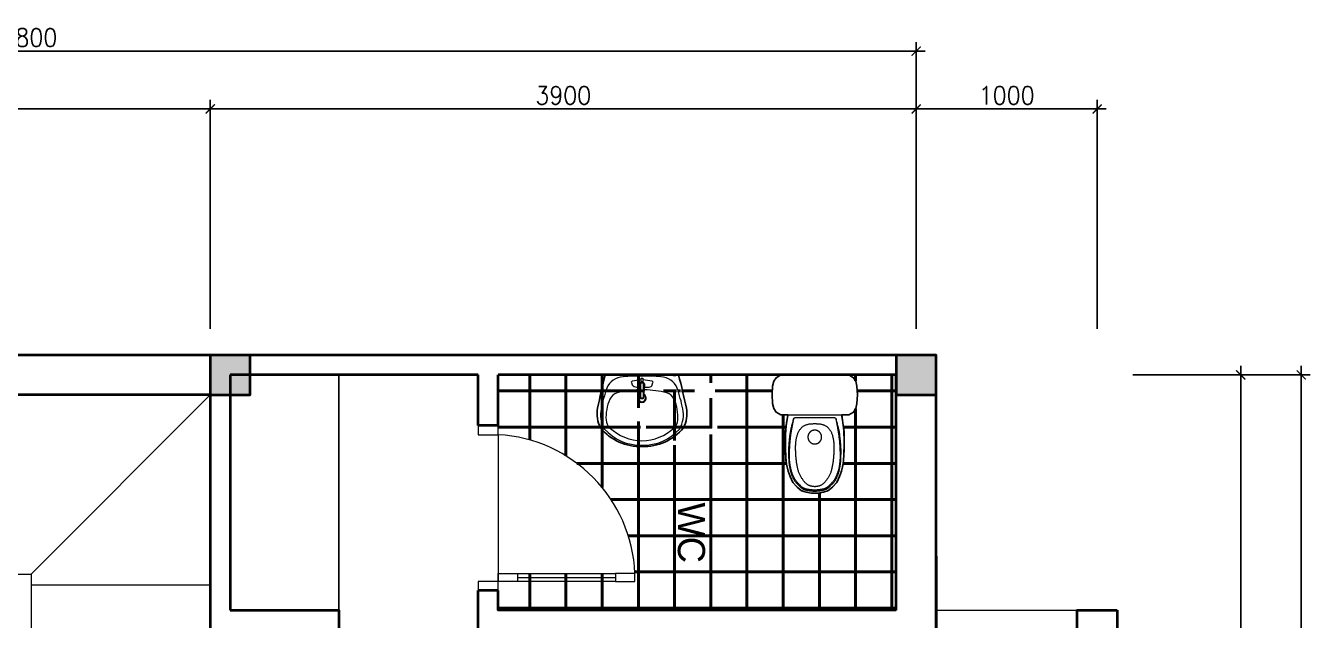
# Model space of a CAD drawing. Header units: millimetres. Extents: x -529782 to -142003, y -492574 to -273331.
# Drawn here: x -523182 to -516084, y -276615 to -273331 of the extents above; entities that cross this region are included whole.
import ezdxf

# ---------------------------------------------------------------- set-up
doc = ezdxf.new("R2010")
doc.units = ezdxf.units.MM
doc.header["$LTSCALE"] = 500
doc.header["$MEASUREMENT"] = 0
doc.header["$PDMODE"] = 3
doc.linetypes.add('CENTER', pattern=[2, 1.25, -0.25, 0.25, -0.25])
doc.linetypes.add('DASHED', pattern=[0.75, 0.5, -0.25])
doc.layers.get('0').update_dxf_attribs({"linetype": 'CONTINUOUS', "lineweight": 13})
doc.layers.get('Defpoints').update_dxf_attribs({"color": 255, "linetype": 'CONTINUOUS', "lineweight": 13})
for name, color, linetype, lineweight in [('1.cat 30', 30, 'CONTINUOUS', 35), ('1.cot', 2, 'CONTINUOUS', 35), ('4.dim 08', 8, 'CONTINUOUS', 13), ('7.tim 67', 67, 'CENTER', 9), ('9.text \xad white', 7, 'CONTINUOUS', 15), ('CA.dim 08', 251, 'CONTINUOUS', 13), ('CA.noi that 15', 15, 'CONTINUOUS', 9), ('noithat', 15, 'CONTINUOUS', 9), ('RAT MANH', 250, 'CONTINUOUS', 40)]:
    doc.layers.add(name, color=color, linetype=linetype, lineweight=lineweight)
doc.layers.add('NTHT', color=5, linetype='CONTINUOUS')
doc.styles.add('CA.JSC1', font='')
doc.styles.get("Standard").update_dxf_attribs({"font": 'txt.shx', "width": 0.9})
doc.styles.get('CA.JSC1').set_extended_font_data('.VnAvantH')
doc.dimstyles.new('CA 50', dxfattribs={"dimscale": 0, "dimtxt": 100, "dimasz": 50, "dimexe": 50, "dimexo": 0, "dimgap": 25, "dimtad": 1, "dimdec": 0, "dimzin": 0, "dimdsep": 46, "dimtxsty": 'Standard', "dimblk": 'ARCHTICK', "dimcen": 0.09, "dimdle": 50, "dimclrd": 256, "dimclre": 256, "dimclrt": 7, "dimadec": 0, "dimazin": 0, "dimtfac": 1, "dimtdec": 0, "dimtix": 1, "dimtmove": 2, "dimatfit": 3, "dimldrblk": 'DOT', "dimfxl": 1, "dimtolj": 1, "dimtzin": 0, "dimarcsym": 0})

# ---------------------------------------------------------------- blocks, each defined once
blk = doc.blocks.new('_ArchTick')
at = {"color": 1, "linetype": 'ByBlock', "const_width": 0.15}
blk.add_lwpolyline([(-0.5, -0.5), (0.5, 0.5)], dxfattribs=at)
blk = doc.blocks.new('*D2039')
at = {"layer": '7.tim 67', "linetype": 'Continuous', "lineweight": -2, "transparency": 16777216}
for p, q in [((-524762.1, -275005.8), (-524762.1, -273741.1)), ((-522162.1, -275005.8), (-522162.1, -273741.1)), ((-524812.1, -273791.1), (-522112.1, -273791.1))]:
    blk.add_line(p, q, dxfattribs=at)
at = {"layer": 'Defpoints', "color": 0, "linetype": 'Continuous', "transparency": 16777216}
for p in [(-522162.1, -273791.1), (-524762.1, -275005.8), (-522162.1, -275005.8)]:
    blk.add_point(p, dxfattribs=at)
at = {"layer": '7.tim 67', "linetype": 'Continuous', "lineweight": -2, "transparency": 16777216, "xscale": 50, "yscale": 50, "zscale": 50, "rotation": 180}
blk.add_blockref('_ArchTick', (-524762.1, -273791.1), dxfattribs=at)
at = {"layer": '7.tim 67', "linetype": 'Continuous', "lineweight": -2, "transparency": 16777216, "xscale": 50, "yscale": 50, "zscale": 50}
blk.add_blockref('_ArchTick', (-522162.1, -273791.1), dxfattribs=at)
at = {"layer": '7.tim 67', "color": 7, "linetype": 'Continuous', "transparency": 16777216, "insert": (-523462.1, -273716.1), "char_height": 100, "attachment_point": 5}
blk.add_mtext('\\A1;2600', dxfattribs=at)
blk = doc.blocks.new('_DOT')
at = {"color": 1, "linetype": 'ByBlock'}
blk.add_line((-0.5, 0), (-1, 0), dxfattribs=at)
at = {"color": 1, "linetype": 'ByBlock', "const_width": 0.5}
blk.add_lwpolyline([(-0.25, 0, 1), (0.25, 0, 1)], format="xyb", close=True, dxfattribs=at)
blk = doc.blocks.new('*D2040')
at = {"layer": '7.tim 67', "linetype": 'Continuous', "lineweight": -2, "transparency": 16777216}
for p, q in [((-522162.1, -275005.8), (-522162.1, -273741.1)), ((-518262.1, -275005.8), (-518262.1, -273741.1)), ((-522212.1, -273791.1), (-518212.1, -273791.1))]:
    blk.add_line(p, q, dxfattribs=at)
at = {"layer": 'Defpoints', "color": 0, "linetype": 'Continuous', "transparency": 16777216}
for p in [(-518262.1, -273791.1), (-522162.1, -275005.8), (-518262.1, -275005.8)]:
    blk.add_point(p, dxfattribs=at)
at = {"layer": '7.tim 67', "linetype": 'Continuous', "lineweight": -2, "transparency": 16777216, "xscale": 50, "yscale": 50, "zscale": 50, "rotation": 180}
blk.add_blockref('_ArchTick', (-522162.1, -273791.1), dxfattribs=at)
at = {"layer": '7.tim 67', "linetype": 'Continuous', "lineweight": -2, "transparency": 16777216, "xscale": 50, "yscale": 50, "zscale": 50}
blk.add_blockref('_ArchTick', (-518262.1, -273791.1), dxfattribs=at)
at = {"layer": '7.tim 67', "color": 7, "linetype": 'Continuous', "transparency": 16777216, "insert": (-520212.1, -273716.1), "char_height": 100, "attachment_point": 5}
blk.add_mtext('\\A1;3900', dxfattribs=at)
blk = doc.blocks.new('*D2041')
at = {"layer": '7.tim 67', "linetype": 'Continuous', "lineweight": -2, "transparency": 16777216}
for p, q in [((-518262.1, -275005.8), (-518262.1, -273741.1)), ((-517262.1, -275005.8), (-517262.1, -273741.1)), ((-518312.1, -273791.1), (-517212.1, -273791.1))]:
    blk.add_line(p, q, dxfattribs=at)
at = {"layer": 'Defpoints', "color": 0, "linetype": 'Continuous', "transparency": 16777216}
for p in [(-517262.1, -273791.1), (-518262.1, -275005.8), (-517262.1, -275005.8)]:
    blk.add_point(p, dxfattribs=at)
at = {"layer": '7.tim 67', "linetype": 'Continuous', "lineweight": -2, "transparency": 16777216, "xscale": 50, "yscale": 50, "zscale": 50, "rotation": 180}
blk.add_blockref('_ArchTick', (-518262.1, -273791.1), dxfattribs=at)
at = {"layer": '7.tim 67', "linetype": 'Continuous', "lineweight": -2, "transparency": 16777216, "xscale": 50, "yscale": 50, "zscale": 50}
blk.add_blockref('_ArchTick', (-517262.1, -273791.1), dxfattribs=at)
at = {"layer": '7.tim 67', "color": 7, "linetype": 'Continuous', "transparency": 16777216, "insert": (-517762.1, -273716.1), "char_height": 100, "attachment_point": 5}
blk.add_mtext('\\A1;1000', dxfattribs=at)
blk = doc.blocks.new('*D2042')
at = {"layer": 'CA.dim 08', "lineweight": -2, "transparency": 16777216}
for p, q in [((-518212.1, -273471.8), (-528112.1, -273471.8)), ((-528062.1, -274373.5), (-528062.1, -273421.8)), ((-518262.1, -274373.5), (-518262.1, -273421.8))]:
    blk.add_line(p, q, dxfattribs=at)
at = {"layer": 'Defpoints', "color": 0, "transparency": 16777216}
for p in [(-528062.1, -273471.8), (-528062.1, -274373.5), (-518262.1, -274373.5)]:
    blk.add_point(p, dxfattribs=at)
at = {"layer": 'CA.dim 08', "lineweight": -2, "transparency": 16777216, "xscale": 50, "yscale": 50, "zscale": 50, "rotation": 180}
blk.add_blockref('_ArchTick', (-528062.1, -273471.8), dxfattribs=at)
at = {"layer": 'CA.dim 08', "lineweight": -2, "transparency": 16777216, "xscale": 50, "yscale": 50, "zscale": 50}
blk.add_blockref('_ArchTick', (-518262.1, -273471.8), dxfattribs=at)
at = {"layer": 'CA.dim 08', "color": 7, "transparency": 16777216, "insert": (-523162.1, -273396.8), "char_height": 100, "attachment_point": 5}
blk.add_mtext('\\A1;9800', dxfattribs=at)
blk = doc.blocks.new('*D2049')
at = {"layer": '7.tim 67', "linetype": 'Continuous', "lineweight": -2, "transparency": 16777216}
for p, q in [((-517064, -275259.9), (-516418.8, -275259.9)), ((-516468.8, -275209.9), (-516468.8, -280509.9)), ((-517064, -280459.9), (-516418.8, -280459.9))]:
    blk.add_line(p, q, dxfattribs=at)
at = {"layer": 'Defpoints', "color": 0, "linetype": 'Continuous', "transparency": 16777216}
for p in [(-517064, -275259.9), (-517064, -280459.9), (-516468.8, -280459.9)]:
    blk.add_point(p, dxfattribs=at)
at = {"layer": '7.tim 67', "linetype": 'Continuous', "lineweight": -2, "transparency": 16777216, "xscale": 50, "yscale": 50, "zscale": 50}
for p, rotation in [((-516468.8, -275259.9), 90), ((-516468.8, -280459.9), 270)]:
    blk.add_blockref('_ArchTick', p, dxfattribs=dict(at, rotation=rotation))
at = {"layer": '7.tim 67', "color": 7, "linetype": 'Continuous', "transparency": 16777216, "insert": (-516543.8, -277859.9), "char_height": 100, "attachment_point": 5, "rotation": 90}
blk.add_mtext('\\A1;5200', dxfattribs=at)
blk = doc.blocks.new('*D2051')
at = {"layer": 'CA.dim 08', "lineweight": -2, "transparency": 16777216}
for p, q in [((-516800.8, -275259.9), (-516084.1, -275259.9)), ((-516134.1, -275209.9), (-516134.1, -286209.9)), ((-516800.8, -286159.9), (-516084.1, -286159.9))]:
    blk.add_line(p, q, dxfattribs=at)
at = {"layer": 'Defpoints', "color": 0, "transparency": 16777216}
for p in [(-516800.8, -275259.9), (-516800.8, -286159.9), (-516134.1, -286159.9)]:
    blk.add_point(p, dxfattribs=at)
at = {"layer": 'CA.dim 08', "lineweight": -2, "transparency": 16777216, "xscale": 50, "yscale": 50, "zscale": 50}
for p, rotation in [((-516134.1, -275259.9), 90), ((-516134.1, -286159.9), 270)]:
    blk.add_blockref('_ArchTick', p, dxfattribs=dict(at, rotation=rotation))
at = {"layer": 'CA.dim 08', "color": 7, "transparency": 16777216, "insert": (-516209.1, -280209.9), "char_height": 100, "attachment_point": 5, "rotation": 90}
blk.add_mtext('\\A1;10900', dxfattribs=at)
blk = doc.blocks.new('XB')
at = {"layer": 'CA.noi that 15'}
for points in [[(0, -245), (208.9, -245), (237.3, -227.4), (251.5, -206.1), (258.6, -175.3), (262.5, -122.5), (258.6, -69.7), (251.5, -38.9), (237.3, -17.6), (208.9, 0), (0, 0), (-208.9, 0), (-237.3, -17.6), (-251.5, -38.9), (-258.6, -69.7), (-262.5, -122.5), (-258.6, -175.3), (-251.5, -206.1), (-237.3, -227.4), (-208.9, -245)], [(-38.1, -703), (-42.2, -702.3), (-46, -701.5), (-49.6, -700.7), (-53, -699.9), (-56.1, -699.1), (-59.1, -698.2), (-61.8, -697.3), (-64.3, -696.4), (-66.6, -695.5), (-68.8, -694.5), (-70.9, -693.4), (-72.8, -692.2), (-74.8, -690.9), (-76.7, -689.5), (-78.7, -687.9), (-80.8, -686), (-83.1, -684), (-85.5, -681.7), (-87.9, -679.3), (-90.4, -676.8), (-93, -674.1), (-95.6, -671.4), (-98.2, -668.7), (-100.7, -666), (-103.2, -663.3), (-105.6, -660.7), (-108, -658.1), (-110.3, -655.5), (-112.5, -652.9), (-114.6, -650.2), (-116.6, -647.6), (-118.6, -644.9), (-120.4, -642.2), (-122.2, -639.4), (-123.8, -636.6), (-125.5, -633.6), (-127.1, -630.5), (-128.6, -627.3), (-130.2, -624), (-131.7, -620.5), (-133.2, -616.8), (-134.8, -612.9), (-136.3, -608.9), (-137.9, -604.8), (-139.3, -600.7), (-140.8, -596.4), (-142.1, -592.2), (-143.4, -587.9), (-144.7, -583.7), (-145.8, -579.5), (-146.9, -575.2), (-147.9, -571), (-148.8, -566.6), (-149.7, -562.2), (-150.5, -557.6), (-151.2, -553), (-152, -548.1), (-152.6, -543.1), (-153.2, -537.9), (-153.8, -532.5), (-154.3, -526.9), (-154.7, -521.1), (-155, -515), (-155.2, -508.7), (-155.3, -502), (-155.4, -495.2), (-155.3, -488.1), (-155.1, -480.7), (-154.9, -473.1), (-154.6, -465.4), (-154.3, -457.4), (-153.8, -449.2), (-153.3, -440.9), (-152.8, -432.5), (-152.2, -424), (-151.6, -415.6), (-150.9, -407.2), (-150.2, -399.1), (-149.4, -391.2), (-148.6, -383.5), (-147.8, -376.3), (-147, -369.4), (-146.1, -362.8), (-145.2, -356.5), (-144.3, -350.4), (-143.4, -344.7), (-142.4, -339.1), (-141.5, -333.7), (-140.5, -328.5), (-139.5, -323.5), (-138.5, -318.7), (-137.6, -314.1), (-136.7, -309.7), (-135.9, -305.5), (-135.1, -301.6), (-134.4, -297.8), (-133.9, -294.3), (-133.4, -291.1), (-133, -288.1), (-132.6, -285.3), (-132.3, -282.8), (-132.1, -280.6), (-131.9, -278.5), (-131.7, -276.7), (-131.5, -275.2), (-131.4, -273.9), (-131.2, -272.7), (-131, -271.7), (-130.8, -270.9), (-130.6, -270.1), (-130.3, -269.4), (-130, -268.8), (-129.6, -268.2), (-129.2, -267.6), (-128.7, -267), (-128.2, -266.4), (-127.7, -265.8), (-127, -265.3), (-126.4, -264.7), (-125.7, -264.2), (-125, -263.7), (-124.3, -263.2), (-123.5, -262.8), (-122.7, -262.3), (-121.8, -261.9), (-120.9, -261.6), (-119.9, -261.3), (-118.9, -261), (-117.7, -260.8), (-116.3, -260.7), (-114.5, -260.6), (-112, -260.5), (-108.7, -260.4), (-104.5, -260.4), (-99.1, -260.4), (-92.4, -260.4), (-84.2, -260.4), (-74.6, -260.4), (-63.9, -260.4), (-52.3, -260.4), (-39.9, -260.4), (-26.9, -260.4), (-13.5, -260.4), (0, -260.4), (13.5, -260.4), (26.9, -260.4), (39.9, -260.4), (52.3, -260.4), (63.9, -260.4), (74.6, -260.4), (84.2, -260.4), (92.4, -260.4), (99.1, -260.4), (104.5, -260.4), (108.7, -260.4), (112, -260.5), (114.5, -260.6), (116.3, -260.7), (117.7, -260.8), (118.9, -261), (119.9, -261.3), (120.9, -261.6), (121.8, -261.9), (122.7, -262.3), (123.5, -262.8), (124.3, -263.2), (125, -263.7), (125.7, -264.2), (126.4, -264.7), (127, -265.3), (127.7, -265.8), (128.2, -266.4), (128.7, -267), (129.2, -267.6), (129.6, -268.2), (130, -268.8), (130.3, -269.4), (130.6, -270.1), (130.8, -270.9), (131, -271.7), (131.2, -272.7), (131.4, -273.9), (131.5, -275.2), (131.7, -276.7), (131.9, -278.5), (132.1, -280.6), (132.3, -282.8), (132.6, -285.3), (133, -288.1), (133.4, -291.1), (133.9, -294.3), (134.4, -297.8), (135.1, -301.6), (135.9, -305.5), (136.7, -309.7), (137.6, -314.1), (138.5, -318.7), (139.5, -323.5), (140.5, -328.5), (141.5, -333.7), (142.4, -339.1), (143.4, -344.7), (144.3, -350.4), (145.2, -356.5), (146.1, -362.8), (147, -369.4), (147.8, -376.3), (148.6, -383.5), (149.4, -391.2), (150.2, -399.1), (150.9, -407.2), (151.6, -415.6), (152.2, -424), (152.8, -432.5), (153.3, -440.9), (153.8, -449.2), (154.3, -457.4), (154.6, -465.4), (154.9, -473.1), (155.1, -480.7), (155.3, -488.1), (155.4, -495.2), (155.3, -502), (155.2, -508.7), (155, -515), (154.7, -521.1), (154.3, -526.9), (153.8, -532.5), (153.2, -537.9), (152.6, -543.1), (152, -548.1), (151.2, -553), (150.5, -557.6), (149.7, -562.2), (148.8, -566.6), (147.9, -571), (146.9, -575.2), (145.8, -579.5), (144.7, -583.7), (143.4, -587.9), (142.1, -592.2), (140.8, -596.4), (139.3, -600.7), (137.9, -604.8), (136.3, -608.9), (134.8, -612.9), (133.2, -616.8), (131.7, -620.5), (130.2, -624), (128.6, -627.3), (127.1, -630.5), (125.5, -633.6), (123.8, -636.6), (122.2, -639.4), (120.4, -642.2), (118.6, -644.9), (116.6, -647.6), (114.6, -650.2), (112.5, -652.9), (110.3, -655.5), (108, -658.1), (105.6, -660.7), (103.2, -663.3), (100.7, -666), (98.2, -668.7), (95.6, -671.4), (93, -674.1), (90.4, -676.8), (87.9, -679.3), (85.5, -681.7), (83.1, -684), (80.8, -686), (78.7, -687.9), (76.7, -689.5), (74.8, -690.9), (72.8, -692.2), (70.9, -693.4), (68.8, -694.5), (66.6, -695.5), (64.3, -696.4), (61.8, -697.3), (59.1, -698.2), (56.1, -699.1), (53, -699.9), (49.6, -700.7), (46, -701.5), (42.2, -702.3), (38.1, -703), (33.9, -703.7), (29.4, -704.3), (24.8, -704.9), (20, -705.4), (15.1, -705.8), (10.1, -706.2), (5.1, -706.4), (0, -706.4), (-5.1, -706.4), (-10.1, -706.2), (-15.1, -705.8), (-20, -705.4), (-24.8, -704.9), (-29.4, -704.3), (-33.9, -703.7)]]:
    blk.add_lwpolyline(points, close=True, dxfattribs=at)
for points in [[(-165.1, -245), (-166.1, -250.8), (-167.1, -256.8), (-168.1, -263), (-169.1, -269.2), (-170.1, -275.6), (-171.1, -282), (-172.1, -288.6), (-173, -295.1), (-173.9, -301.8), (-174.8, -308.6), (-175.7, -315.6), (-176.4, -323), (-177.2, -330.9), (-177.8, -339.2), (-178.4, -348.3), (-178.9, -358.1), (-179.2, -368.7), (-179.5, -380), (-179.7, -391.8), (-179.8, -403.9), (-179.8, -416), (-179.8, -428.1), (-179.6, -439.9), (-179.5, -451.2), (-179.3, -461.9), (-179, -471.9), (-178.7, -481.3), (-178.3, -490.1), (-177.9, -498.3), (-177.5, -505.9), (-177, -512.9), (-176.5, -519.4), (-176, -525.4), (-175.4, -530.9), (-174.8, -536), (-174.2, -540.7), (-173.5, -545.2), (-172.7, -549.4), (-172, -553.6), (-171.2, -557.6), (-170.3, -561.6), (-169.4, -565.6), (-168.5, -569.6), (-167.4, -573.6), (-166.4, -577.6), (-165.3, -581.7), (-164.1, -585.8), (-162.8, -589.9), (-161.5, -594.1), (-160.2, -598.3), (-158.7, -602.5), (-157.2, -606.8), (-155.7, -611.2), (-154, -615.6), (-152.3, -620), (-150.6, -624.4), (-148.8, -628.9), (-146.9, -633.4), (-144.9, -637.9), (-142.8, -642.3), (-140.6, -646.7), (-138.3, -651), (-135.9, -655.2), (-133.3, -659.3), (-130.5, -663.2), (-127.6, -667), (-124.6, -670.7), (-121.5, -674.3), (-118.3, -677.7), (-115, -681.1), (-111.7, -684.3), (-108.3, -687.4), (-104.9, -690.5), (-101.6, -693.4), (-98.2, -696.3), (-94.7, -699), (-91.3, -701.5), (-87.9, -703.9), (-84.5, -706.1), (-81, -708.1), (-77.5, -709.8), (-74.1, -711.4), (-70.6, -712.8), (-67, -714.1), (-63.5, -715.3), (-59.9, -716.3), (-56.2, -717.3), (-52.5, -718.2), (-48.8, -719.1), (-45, -720), (-41.3, -720.8), (-37.5, -721.6), (-33.8, -722.3), (-30.2, -722.9), (-26.7, -723.5), (-23.3, -723.9), (-20, -724.3), (-16.9, -724.5), (-13.9, -724.7), (-11, -724.9), (-8.2, -724.9), (-5.4, -725), (-2.7, -725), (0, -725), (2.7, -725), (5.4, -725), (8.2, -724.9), (11, -724.9), (13.9, -724.7), (16.9, -724.5), (20, -724.3), (23.3, -723.9), (26.7, -723.5), (30.2, -722.9), (33.8, -722.3), (37.5, -721.6), (41.3, -720.8), (45, -720), (48.8, -719.1), (52.5, -718.2), (56.2, -717.3), (59.9, -716.3), (63.5, -715.3), (67, -714.1), (70.6, -712.8), (74.1, -711.4), (77.5, -709.8), (81, -708.1), (84.5, -706.1), (87.9, -703.9), (91.3, -701.5), (94.7, -699), (98.2, -696.3), (101.6, -693.4), (104.9, -690.5), (108.3, -687.4), (111.7, -684.3), (115, -681.1), (118.3, -677.7), (121.5, -674.3), (124.6, -670.7), (127.6, -667), (130.5, -663.2), (133.3, -659.3), (135.9, -655.2), (138.3, -651), (140.6, -646.7), (142.8, -642.3), (144.9, -637.9), (146.9, -633.4), (148.8, -628.9), (150.6, -624.4), (152.3, -620), (154, -615.6), (155.7, -611.2), (157.2, -606.8), (158.7, -602.5), (160.2, -598.3), (161.5, -594.1), (162.8, -589.9), (164.1, -585.8), (165.3, -581.7), (166.4, -577.6), (167.4, -573.6), (168.5, -569.6), (169.4, -565.6), (170.3, -561.6), (171.2, -557.6), (172, -553.6), (172.7, -549.4), (173.5, -545.2), (174.2, -540.7), (174.8, -536), (175.4, -530.9), (176, -525.4), (176.5, -519.4), (177, -512.9), (177.5, -505.9), (177.9, -498.3), (178.3, -490.1), (178.7, -481.3), (179, -471.9), (179.3, -461.9), (179.5, -451.2), (179.6, -439.9), (179.8, -428.1), (179.8, -416), (179.8, -403.9), (179.7, -391.8), (179.5, -380), (179.2, -368.7), (178.9, -358.1), (178.4, -348.3), (177.8, -339.2), (177.2, -330.9), (176.4, -323), (175.7, -315.6), (174.8, -308.6), (173.9, -301.8), (173, -295.1), (172.1, -288.6), (171.1, -282), (170.1, -275.6), (169.1, -269.2), (168.1, -263), (167.1, -256.8), (166.1, -250.8), (165.1, -245)], [(-131.6, -274.3), (-133.4, -281.4), (-135.3, -288.1), (-137.1, -294.6), (-138.8, -300.7), (-140.5, -306.6), (-142, -312.3), (-143.6, -317.8), (-145, -323.2), (-146.3, -328.5), (-147.5, -333.8), (-148.7, -339.2), (-149.8, -344.7), (-150.9, -350.4), (-151.9, -356.4), (-152.8, -362.7), (-153.8, -369.3), (-154.7, -376.4), (-155.7, -383.9), (-156.5, -391.6), (-157.4, -399.5), (-158.1, -407.3), (-158.8, -415.2), (-159.4, -422.8), (-159.9, -430.1), (-160.3, -437.1), (-160.6, -443.7), (-160.8, -450.1), (-161, -456.2), (-161, -462.1), (-161.1, -468), (-161, -473.7), (-161, -479.4), (-161, -485.1), (-160.9, -490.9), (-160.8, -496.7), (-160.6, -502.5), (-160.5, -508.3), (-160.2, -514.1), (-159.9, -520), (-159.6, -525.8), (-159.1, -531.6), (-158.6, -537.4), (-158, -543.1), (-157.3, -548.8), (-156.6, -554.4), (-155.7, -560), (-154.8, -565.5), (-153.8, -570.8), (-152.7, -576.1), (-151.6, -581.2), (-150.4, -586.2), (-149.1, -591.1), (-147.8, -595.7), (-146.5, -600.2), (-145.1, -604.5), (-143.7, -608.6), (-142.3, -612.4), (-140.9, -616.1), (-139.5, -619.5), (-138.1, -622.8), (-136.6, -626), (-135.2, -629), (-133.8, -631.9), (-132.4, -634.7), (-131, -637.4), (-129.6, -640), (-128.2, -642.6), (-126.8, -645.1), (-125.3, -647.5), (-123.7, -649.9), (-122.1, -652.3), (-120.4, -654.6), (-118.6, -656.9), (-116.7, -659.1), (-114.7, -661.4), (-112.7, -663.6), (-110.5, -665.8), (-108.4, -668.1), (-106.1, -670.3), (-103.8, -672.6), (-101.5, -674.9), (-99.2, -677.3), (-96.8, -679.6), (-94.5, -681.9), (-92.2, -684.1), (-89.9, -686.2), (-87.7, -688.3), (-85.5, -690.2), (-83.3, -691.9), (-81.3, -693.6), (-79.3, -695.1), (-77.3, -696.5), (-75.4, -697.7), (-73.5, -698.9), (-71.7, -699.9), (-69.8, -700.9), (-68.1, -701.7), (-66.3, -702.5), (-64.4, -703.2), (-62.5, -703.9), (-60.6, -704.5), (-58.5, -705.1), (-56.2, -705.7), (-53.9, -706.3), (-51.3, -706.9), (-48.5, -707.5), (-45.6, -708.1), (-42.5, -708.7), (-39.4, -709.3), (-36.1, -709.8), (-32.7, -710.3), (-29.2, -710.8), (-25.7, -711.2), (-22.1, -711.6), (-18.5, -711.9), (-14.8, -712.1), (-11.2, -712.3), (-7.5, -712.5), (-3.7, -712.6), (0, -712.6), (3.7, -712.6), (7.5, -712.5), (11.2, -712.3), (14.8, -712.1), (18.5, -711.9), (22.1, -711.6), (25.7, -711.2), (29.2, -710.8), (32.7, -710.3), (36.1, -709.8), (39.4, -709.3), (42.5, -708.7), (45.6, -708.1), (48.5, -707.5), (51.3, -706.9), (53.9, -706.3), (56.2, -705.7), (58.5, -705.1), (60.6, -704.5), (62.5, -703.9), (64.4, -703.2), (66.3, -702.5), (68.1, -701.7), (69.8, -700.9), (71.7, -699.9), (73.5, -698.9), (75.4, -697.7), (77.3, -696.5), (79.3, -695.1), (81.3, -693.6), (83.3, -691.9), (85.5, -690.2), (87.7, -688.3), (89.9, -686.2), (92.2, -684.1), (94.5, -681.9), (96.8, -679.6), (99.2, -677.3), (101.5, -674.9), (103.8, -672.6), (106.1, -670.3), (108.4, -668.1), (110.5, -665.8), (112.7, -663.6), (114.7, -661.4), (116.7, -659.1), (118.6, -656.9), (120.4, -654.6), (122.1, -652.3), (123.7, -649.9), (125.3, -647.5), (126.8, -645.1), (128.2, -642.6), (129.6, -640), (131, -637.4), (132.4, -634.7), (133.8, -631.9), (135.2, -629), (136.6, -626), (138.1, -622.8), (139.5, -619.5), (140.9, -616.1), (142.3, -612.4), (143.7, -608.6), (145.1, -604.5), (146.5, -600.2), (147.8, -595.7), (149.1, -591.1), (150.4, -586.2), (151.6, -581.2), (152.7, -576.1), (153.8, -570.8), (154.8, -565.5), (155.7, -560), (156.6, -554.4), (157.3, -548.8), (158, -543.1), (158.6, -537.4), (159.1, -531.6), (159.6, -525.8), (159.9, -520), (160.2, -514.1), (160.5, -508.3), (160.6, -502.5), (160.8, -496.7), (160.9, -490.9), (161, -485.1), (161, -479.4), (161, -473.7), (161.1, -468), (161, -462.1), (161, -456.2), (160.8, -450.1), (160.6, -443.7), (160.3, -437.1), (159.9, -430.1), (159.4, -422.8), (158.8, -415.2), (158.1, -407.3), (157.4, -399.5), (156.5, -391.6), (155.7, -383.9), (154.7, -376.4), (153.8, -369.3), (152.8, -362.7), (151.9, -356.4), (150.9, -350.4), (149.8, -344.7), (148.7, -339.2), (147.5, -333.8), (146.3, -328.5), (145, -323.2), (143.6, -317.8), (142, -312.3), (140.5, -306.6), (138.8, -300.7), (137.1, -294.6), (135.3, -288.1), (133.4, -281.4), (131.6, -274.3)]]:
    blk.add_lwpolyline(points, dxfattribs=at)
at = {"layer": 'CA.noi that 15', "linetype": 'DASHED'}
blk.add_lwpolyline([(-18.9, -683.4), (-21.3, -682.9), (-23.7, -682.3), (-26.1, -681.6), (-28.5, -680.9), (-30.9, -680), (-33.3, -679.1), (-35.8, -678), (-38.2, -676.8), (-40.7, -675.5), (-43.2, -674), (-45.7, -672.4), (-48.2, -670.6), (-50.7, -668.6), (-53.3, -666.4), (-55.8, -664), (-58.4, -661.4), (-61, -658.6), (-63.6, -655.6), (-66.2, -652.5), (-68.7, -649.2), (-71.3, -645.7), (-73.9, -642.2), (-76.4, -638.5), (-78.9, -634.8), (-81.3, -631.1), (-83.7, -627.3), (-86, -623.4), (-88.2, -619.5), (-90.4, -615.5), (-92.4, -611.3), (-94.3, -607.1), (-96.1, -602.8), (-97.8, -598.3), (-99.3, -593.7), (-100.7, -589), (-102, -584.2), (-103.2, -579.3), (-104.4, -574.3), (-105.5, -569.2), (-106.5, -564.1), (-107.5, -558.9), (-108.5, -553.7), (-109.4, -548.3), (-110.4, -542.8), (-111.2, -537.2), (-112, -531.5), (-112.8, -525.6), (-113.5, -519.5), (-114.2, -513.2), (-114.8, -506.8), (-115.3, -500.3), (-115.8, -493.7), (-116.2, -487.2), (-116.6, -480.7), (-116.9, -474.3), (-117.2, -468.2), (-117.4, -462.2), (-117.5, -456.4), (-117.6, -450.9), (-117.6, -445.4), (-117.5, -440.1), (-117.4, -434.8), (-117.2, -429.6), (-116.9, -424.5), (-116.5, -419.3), (-116, -414.2), (-115.5, -409.1), (-114.8, -404), (-114.1, -399), (-113.3, -394), (-112.4, -389.1), (-111.4, -384.3), (-110.3, -379.6), (-109.1, -375), (-107.9, -370.5), (-106.5, -366.1), (-105, -361.9), (-103.4, -357.7), (-101.7, -353.7), (-99.8, -349.8), (-97.8, -346), (-95.6, -342.4), (-93.4, -338.9), (-91, -335.5), (-88.6, -332.3), (-86.2, -329.3), (-83.7, -326.5), (-81.2, -323.8), (-78.6, -321.3), (-76.1, -319), (-73.5, -316.9), (-70.8, -314.9), (-68.1, -313), (-65.3, -311.3), (-62.3, -309.7), (-59.2, -308.2), (-55.9, -306.8), (-52.4, -305.6), (-48.9, -304.4), (-45.2, -303.3), (-41.5, -302.4), (-37.7, -301.6), (-33.9, -300.9), (-30.1, -300.3), (-26.3, -299.8), (-22.5, -299.5), (-18.7, -299.2), (-15, -299.1), (-11.2, -299), (-7.5, -298.9), (-3.7, -298.9), (0, -298.9), (3.7, -298.9), (7.5, -298.9), (11.2, -299), (15, -299.1), (18.7, -299.2), (22.5, -299.5), (26.3, -299.8), (30.1, -300.3), (33.9, -300.9), (37.7, -301.6), (41.5, -302.4), (45.2, -303.3), (48.9, -304.4), (52.4, -305.6), (55.9, -306.8), (59.2, -308.2), (62.3, -309.7), (65.3, -311.3), (68.1, -313), (70.8, -314.9), (73.5, -316.9), (76.1, -319), (78.6, -321.3), (81.2, -323.8), (83.7, -326.5), (86.2, -329.3), (88.6, -332.3), (91, -335.5), (93.4, -338.9), (95.6, -342.4), (97.8, -346), (99.8, -349.8), (101.7, -353.7), (103.4, -357.7), (105, -361.9), (106.5, -366.1), (107.9, -370.5), (109.1, -375), (110.3, -379.6), (111.4, -384.3), (112.4, -389.1), (113.3, -394), (114.1, -399), (114.8, -404), (115.5, -409.1), (116, -414.2), (116.5, -419.3), (116.9, -424.5), (117.2, -429.6), (117.4, -434.8), (117.5, -440.1), (117.6, -445.4), (117.6, -450.9), (117.5, -456.4), (117.4, -462.2), (117.2, -468.2), (116.9, -474.3), (116.6, -480.7), (116.2, -487.2), (115.8, -493.7), (115.3, -500.3), (114.8, -506.8), (114.2, -513.2), (113.5, -519.5), (112.8, -525.6), (112, -531.5), (111.2, -537.2), (110.4, -542.8), (109.4, -548.3), (108.5, -553.7), (107.5, -558.9), (106.5, -564.1), (105.5, -569.2), (104.4, -574.3), (103.2, -579.3), (102, -584.2), (100.7, -589), (99.3, -593.7), (97.8, -598.3), (96.1, -602.8), (94.3, -607.1), (92.4, -611.3), (90.4, -615.5), (88.2, -619.5), (86, -623.4), (83.7, -627.3), (81.3, -631.1), (78.9, -634.8), (76.4, -638.5), (73.9, -642.2), (71.3, -645.7), (68.7, -649.2), (66.2, -652.5), (63.6, -655.6), (61, -658.6), (58.4, -661.4), (55.8, -664), (53.3, -666.4), (50.7, -668.6), (48.2, -670.6), (45.7, -672.4), (43.2, -674), (40.7, -675.5), (38.2, -676.8), (35.8, -678), (33.3, -679.1), (30.9, -680), (28.5, -680.9), (26.1, -681.6), (23.7, -682.3), (21.3, -682.9), (18.9, -683.4), (16.5, -683.9), (14.2, -684.4), (11.8, -684.7), (9.4, -685.1), (7.1, -685.3), (4.7, -685.5), (2.4, -685.7), (0, -685.7), (-2.4, -685.7), (-4.7, -685.5), (-7.1, -685.3), (-9.4, -685.1), (-11.8, -684.7), (-14.2, -684.4), (-16.5, -683.9)], close=True, dxfattribs=at)
blk.add_lwpolyline([(0, -423.5, 1), (0, -339, 1)], format="xyb", close=True, dxfattribs=at)
blk = doc.blocks.new('LB')
at = {"layer": 'CA.noi that 15'}
for points in [[(-225, 0, 0.00716), (-273, -203.5, 0.16192), (-254.9, -324.6, 0.230076), (0, -440, 0.230076), (254.9, -324.6, 0.16192), (273, -203.5, 0.00716), (225, 0)], [(216.5, -80.3, 0.285776), (116.5, -11.7, 0.053249), (0, -8.7, 0.053249), (-116.5, -11.7, 0.285776), (-216.5, -80.3, 0.026119), (-251, -208.1, 0.182891), (-231.6, -330.4, 0.226473), (0, -430.6, 0.226473), (231.6, -330.4, 0.182891), (251, -208.1, 0.026119)]]:
    blk.add_lwpolyline(points, format="xyb", close=True, dxfattribs=at)
for points in [[(-4.6, -30.5, 0.05092), (-60.4, -38.7, 0.455074), (-65.3, -46.4), (-61.1, -60, 0.242518), (-30.7, -74.8), (-16.7, -74.8)], [(9.5, -76.5, 0.74501), (0, -44.1, 0.74501), (-9.5, -76.5)], [(-17.5, -63.2), (-12.2, -140.5, 0.349884), (12.2, -140.5), (17.5, -63.2)], [(16.7, -74.8), (43.6, -74.8, 0.330576), (63.5, -60), (67.6, -46.4, 0.455074), (62.8, -38.7, 0.048918), (4.6, -30.5)], [(-15.5, -91.7, 0.059925), (-151.8, -109.6, 0.233867), (-198, -149.4, 0.114308), (-220.5, -277.4, 0.195524), (-198.4, -324.2, 0.183353), (0, -403.8, 0.183353), (198.4, -324.2, 0.195524), (220.5, -277.4, 0.114308), (198, -149.4, 0.233867), (151.8, -109.6, 0.059925), (15.5, -91.7)]]:
    blk.add_lwpolyline(points, format="xyb", dxfattribs=at)
for points in [[(9.5, -50.3), (-9.5, -50.3), (-9.5, -140), (9.5, -140)], [(-4.6, -18.9), (4.6, -18.9), (4.6, -42.4), (-4.6, -42.4)]]:
    blk.add_lwpolyline(points, close=True, dxfattribs=at)
for radius, start, end in [(26.5, 120.89881, 59.10119), (22.1, 126.89039, 53.10961)]:
    blk.add_arc((0, -141.9), radius, start, end, dxfattribs=at)
blk = doc.blocks.new('A$C1A9D127A')
at = {"layer": 'noithat', "color": 135, "linetype": 'Continuous'}
for p, q in [((50, 110), (0, 110)), ((0, 110), (0, 0)), ((50, 0), (50, 110)), ((0, 0), (50, 0))]:
    blk.add_line(p, q, dxfattribs=at)
blk = doc.blocks.new('A$C2BDB356E')
at = {"layer": 'noithat', "color": 135, "linetype": 'Continuous'}
for p, q in [((0, 600), (0, 700)), ((0, 700), (40, 700)), ((40, 700), (40, 600)), ((40, 600), (0, 600)), ((0, 100), (0, 0)), ((40, 100), (0, 100)), ((40, 0), (40, 100)), ((0, 0), (40, 0))]:
    blk.add_line(p, q, dxfattribs=at)
at = {"layer": 'noithat', "color": 8, "linetype": 'Continuous'}
for p, q in [((0, 100), (0, 600)), ((20, 600), (20, 100)), ((40, 600), (40, 100))]:
    blk.add_line(p, q, dxfattribs=at)
at = {"layer": 'noithat', "color": 1, "linetype": 'Continuous'}
blk.add_arc((10.2, 740.3), 740.9, 272.30607, 356.88123, dxfattribs=at)

msp = doc.modelspace()

# ---------------------------------------------------------------- hatches: boundary and pattern name
at = {"layer": '1.cot'}
for points in [[(-521942.1, -275369.9), (-521942.1, -275149.9), (-522162.1, -275149.9), (-522162.1, -275369.9)], [(-518152.1, -275369.9), (-518152.1, -275149.9), (-518372.1, -275149.9), (-518372.1, -275369.9)]]:
    msp.add_hatch(color=256, dxfattribs=at).paths.add_polyline_path(points)
at = {"layer": 'RAT MANH'}
h = msp.add_hatch(dxfattribs=at)
h.set_pattern_fill('_USER', color=256, scale=200, angle=180, style=0, double=1, pattern_type=0)
h.set_pattern_definition([(180, (-204996.98, -588948.3), (-7e-14, -200), []), (270, (-204996.98, -588948.3), (200, -4e-14), [])])
h.paths.add_polyline_path([(-519572.1, -275647.5, -0.226473), (-519780.6, -275557.3, -0.186921), (-519797.5, -275444.9, -0.025581), (-519767, -275332.2, -0.285776), (-519676.9, -275270.5, -0.053249), (-519572.1, -275267.8, -0.053249), (-519467.3, -275270.5, -0.285776), (-519377.3, -275332.2, -0.025581), (-519346.7, -275444.9, -0.186921), (-519363.7, -275557.3, -0.226473)], flags=16)
h.paths.add_polyline_path([(-519393.6, -275551.7, 0.195524), (-519373.7, -275509.6, 0.114308), (-519393.9, -275394.4, 0.233867), (-519435.5, -275358.6, 0.059925), (-519558.2, -275342.4), (-519559.9, -275367.1, -3.618287), (-519584.4, -275367.1), (-519586.1, -275342.4, 0.059925), (-519708.8, -275358.6, 0.233867), (-519750.4, -275394.4, 0.114308), (-519770.5, -275509.6, 0.195524), (-519750.7, -275551.7, 0.183353), (-519572.1, -275623.3, 0.183353)], flags=0)
h.paths.add_polyline_path([(-519816.1, -276356.7), (-519816.1, -276399.9), (-519924.1, -276399.9), (-519924.1, -276356.7)], flags=16)
h.paths.add_polyline_path([(-519563.6, -275385.9), (-519580.7, -275385.9), (-519580.7, -275328.8, -0.646086), (-519576.3, -275300.2), (-519576.3, -275287.4, 0.05192), (-519627.5, -275295, 0.400599), (-519630.9, -275301.6), (-519627.2, -275313.9, 0.230213), (-519601.3, -275327.2), (-519599.8, -275327.2, -0.242518), (-519627.2, -275313.9), (-519630.9, -275301.6, -0.455074), (-519626.5, -275294.7, -0.05092), (-519576.3, -275287.4), (-519576.3, -275276.9), (-519568, -275276.9), (-519568, -275287.4, -0.048918), (-519515.6, -275294.7, -0.04103), (-519514.8, -275294.9, 0.04974), (-519568, -275287.4), (-519568, -275300.2, -0.646086), (-519563.6, -275328.8)], flags=0)
edge = h.paths.add_edge_path()
edge.add_arc((-520615.7, -276388.9), 800.2, 2.30607, 86.88123)
edge.add_line((-520572.1, -275589.9), (-520572.1, -275259.9))
edge.add_line((-520572.1, -275259.9), (-519010.1, -275259.9))
edge.add_line((-519010.1, -275259.9), (-519035.7, -275275.8))
edge.add_line((-519035.7, -275275.8), (-519048.5, -275294.9))
edge.add_line((-519048.5, -275294.9), (-519054.9, -275322.6))
edge.add_line((-519054.9, -275322.6), (-519058.4, -275370.2))
edge.add_line((-519058.4, -275370.2), (-519054.9, -275417.7))
edge.add_line((-519054.9, -275417.7), (-519048.5, -275445.4))
edge.add_line((-519048.5, -275445.4), (-519035.7, -275464.6))
edge.add_line((-519035.7, -275464.6), (-519010.1, -275480.4))
edge.add_line((-519010.1, -275480.4), (-518970.7, -275480.4))
edge.add_line((-518970.7, -275480.4), (-518973.2, -275494.2))
edge.add_line((-518973.2, -275494.2), (-518978, -275525.2))
edge.add_line((-518978, -275525.2), (-518984.1, -275573.9))
edge.add_line((-518984.1, -275573.9), (-518984.1, -275672.4))
edge.add_line((-518984.1, -275672.4), (-518981.3, -275732.5))
edge.add_line((-518981.3, -275732.5), (-518976.6, -275761.9))
edge.add_line((-518976.6, -275761.9), (-518969.3, -275790.4))
edge.add_line((-518969.3, -275790.4), (-518958.3, -275821.6))
edge.add_line((-518958.3, -275821.6), (-518943.6, -275854.6))
edge.add_line((-518943.6, -275854.6), (-518919.7, -275879.4))
edge.add_line((-518919.7, -275879.4), (-518895.1, -275899.3))
edge.add_line((-518895.1, -275899.3), (-518869.9, -275906.6))
edge.add_line((-518869.9, -275906.6), (-518841.6, -275912.4))
edge.add_line((-518841.6, -275912.4), (-518802.7, -275912.4))
edge.add_line((-518802.7, -275912.4), (-518774.3, -275906.6))
edge.add_line((-518774.3, -275906.6), (-518749.1, -275899.3))
edge.add_line((-518749.1, -275899.3), (-518724.5, -275879.4))
edge.add_line((-518724.5, -275879.4), (-518700.7, -275854.6))
edge.add_line((-518700.7, -275854.6), (-518686, -275821.6))
edge.add_line((-518686, -275821.6), (-518675, -275790.4))
edge.add_line((-518675, -275790.4), (-518667.6, -275761.9))
edge.add_line((-518667.6, -275761.9), (-518663, -275732.5))
edge.add_line((-518663, -275732.5), (-518660.1, -275672.4))
edge.add_line((-518660.1, -275672.4), (-518660.1, -275573.9))
edge.add_line((-518660.1, -275573.9), (-518666.2, -275525.2))
edge.add_line((-518666.2, -275525.2), (-518671.1, -275494.2))
edge.add_line((-518671.1, -275494.2), (-518673.5, -275480.4))
edge.add_line((-518673.5, -275480.4), (-518634.1, -275480.4))
edge.add_line((-518634.1, -275480.4), (-518608.6, -275464.6))
edge.add_line((-518608.6, -275464.6), (-518595.8, -275445.4))
edge.add_line((-518595.8, -275445.4), (-518589.4, -275417.7))
edge.add_line((-518589.4, -275417.7), (-518585.9, -275370.2))
edge.add_line((-518585.9, -275370.2), (-518589.4, -275322.6))
edge.add_line((-518589.4, -275322.6), (-518595.8, -275294.9))
edge.add_line((-518595.8, -275294.9), (-518608.6, -275275.8))
edge.add_line((-518608.6, -275275.8), (-518634.1, -275259.9))
edge.add_line((-518634.1, -275259.9), (-518372.1, -275259.9))
edge.add_line((-518372.1, -275259.9), (-518372.1, -276559.9))
edge.add_line((-518372.1, -276559.9), (-520572.1, -276559.9))
edge.add_line((-520572.1, -276559.9), (-520572.1, -276399.9))
edge.add_line((-520572.1, -276399.9), (-520464.1, -276399.9))
edge.add_line((-520464.1, -276399.9), (-520464.1, -276356.7))
edge.add_line((-520464.1, -276356.7), (-519816.1, -276356.7))

# ---------------------------------------------------------------- linework, layer by layer
at = {"layer": '1.cat 30'}
for p, q in [((-522052.1, -275259.9), (-522052.1, -276559.9)), ((-522162.1, -275369.9), (-522162.1, -279329.9)), ((-520572.1, -275539.9), (-520682.1, -275539.9)), ((-520572.1, -275539.9), (-520682.1, -275539.9)), ((-518152.1, -276259.9), (-518152.1, -277314.9)), ((-520572.1, -276449.9), (-520682.1, -276449.9)), ((-520572.1, -276449.9), (-520682.1, -276449.9))]:
    msp.add_line(p, q, dxfattribs=at)
for points in [[(-518152.1, -277314.9), (-518152.1, -276259.9), (-518152.1, -276259.9), (-518152.1, -275149.9), (-528172.1, -275149.9), (-528172.1, -286269.9), (-527417.1, -286269.9)], [(-520682.1, -275259.9), (-522052.1, -275259.9)], [(-520682.1, -275539.9), (-520682.1, -275259.9)], [(-518372.1, -276559.9), (-518372.1, -276259.9), (-518372.1, -275259.9), (-520572.1, -275259.9)], [(-520572.1, -275539.9), (-520572.1, -275259.9)], [(-522162.1, -275369.9), (-524762.1, -275369.9)], [(-518372.1, -276669.9), (-520682.1, -276669.9), (-520682.1, -276449.9)], [(-518372.1, -276559.9), (-520572.1, -276559.9), (-520572.1, -276449.9)], [(-522052.1, -276559.9), (-521452.1, -276559.9), (-521452.1, -276669.9), (-522052.1, -276669.9)]]:
    msp.add_lwpolyline(points, dxfattribs=at)
msp.add_lwpolyline([(-517152.1, -276559.9), (-517152.1, -276999.9), (-517372.1, -276999.9), (-517372.1, -276559.9)], close=True, dxfattribs=at)
at = {"layer": '1.cot'}
for points in [[(-522162.1, -275149.9), (-522162.1, -275369.9), (-521942.1, -275369.9), (-521942.1, -275149.9)], [(-518372.1, -275149.9), (-518372.1, -275369.9), (-518152.1, -275369.9), (-518152.1, -275149.9)]]:
    msp.add_lwpolyline(points, close=True, dxfattribs=at)
at = {"layer": '4.dim 08'}
for p, q in [((-528172.1, -275149.9), (-518152.1, -275149.9)), ((-518152.1, -275149.9), (-518152.1, -276259.9)), ((-523152.1, -276359.9), (-522162.1, -275369.9)), ((-518152.1, -276259.9), (-518152.1, -276259.9)), ((-523152.1, -276419.9), (-522162.1, -276419.9)), ((-517152.1, -276559.9), (-517152.1, -280569.9))]:
    msp.add_line(p, q, dxfattribs=at)
at = {"layer": 'CA.dim 08'}
for p, q in [((-520572.1, -275589.9), (-520572.1, -276399.9)), ((-518152.1, -276559.9), (-517152.1, -276559.9))]:
    msp.add_line(p, q, dxfattribs=at)
msp.add_lwpolyline([(-523152.1, -276359.9), (-523152.1, -277979.9), (-523772.1, -277979.9), (-523772.1, -276359.9)], close=True, dxfattribs=at)
at = {"layer": 'NTHT'}
msp.add_line((-521452.1, -275259.9), (-521452.1, -276559.9), dxfattribs=at)
at = {"layer": 'NTHT', "color": 8}
msp.add_lwpolyline([(-519979.4, -275259.9, 0.00716), (-520022.6, -275443.1, 0.16192), (-520006.4, -275552.1, 0.230076), (-519776.9, -275655.9, 0.230076), (-519547.5, -275552.1, 0.16192), (-519531.2, -275443.1, 0.00716), (-519574.4, -275259.9)], format="xyb", close=True, dxfattribs=at)
msp.add_lwpolyline([(-518673.5, -275480.4), (-518634.1, -275480.4), (-518608.6, -275464.6), (-518595.8, -275445.4), (-518589.4, -275417.7), (-518585.9, -275370.2), (-518589.4, -275322.6), (-518595.8, -275294.9), (-518608.6, -275275.8), (-518634.1, -275259.9), (-518822.1, -275259.9), (-519010.1, -275259.9), (-519035.7, -275275.8), (-519048.5, -275294.9), (-519054.9, -275322.6), (-519058.4, -275370.2), (-519054.9, -275417.7), (-519048.5, -275445.4), (-519035.7, -275464.6), (-519010.1, -275480.4), (-518970.7, -275480.4), (-518973.2, -275494.2), (-518978, -275525.2), (-518984.1, -275573.9), (-518984.1, -275672.4), (-518981.3, -275732.5), (-518976.6, -275761.9), (-518969.3, -275790.4), (-518958.3, -275821.6), (-518943.6, -275854.6), (-518919.7, -275879.4), (-518895.1, -275899.3), (-518869.9, -275906.6), (-518841.6, -275912.4), (-518822.1, -275912.4), (-518802.7, -275912.4), (-518774.3, -275906.6), (-518749.1, -275899.3), (-518724.5, -275879.4), (-518700.7, -275854.6), (-518686, -275821.6), (-518675, -275790.4), (-518667.6, -275761.9), (-518663, -275732.5), (-518660.1, -275672.4), (-518660.1, -275573.9), (-518666.2, -275525.2), (-518671.1, -275494.2)], close=True, dxfattribs=at)

# ---------------------------------------------------------------- block references
at = {"layer": 'noithat', "rotation": 90}
for p in [(-520572.1, -275589.9), (-520572.1, -276449.9)]:
    msp.add_blockref('A$C1A9D127A', p, dxfattribs=at)
at = {"layer": 'noithat', "xscale": 1.07999999995809, "yscale": 1.07999999995809, "zscale": 1.079999999984008, "rotation": 90}
msp.add_blockref('A$C2BDB356E', (-519816.1, -276399.9), dxfattribs=at)
at = {"layer": 'NTHT', "extrusion": (0, 0, -1), "yscale": 0.8999999999068677, "zscale": -0.9}
for name, p, xscale in [('LB', (519776.9, -275259.9), -0.9000000000232831), ('XB', (518822.1, -275259.9), -0.8999999999068677)]:
    msp.add_blockref(name, p, dxfattribs=dict(at, xscale=xscale))

# ---------------------------------------------------------------- texts
at = {"layer": '9.text \xad white', "style": 'CA.JSC1'}
msp.add_text('wc', height=150, rotation=270, dxfattribs=at).set_placement((-519578.7, -275964.1))

# ---------------------------------------------------------------- dimensions: what is measured, and where the dimension line sits
at = {"layer": '7.tim 67', "color": 9, "linetype": 'Continuous'}
for base, p1, p2, picture, middle in [((-522162.1, -273791.1), (-524762.1, -275005.8), (-522162.1, -275005.8), '*D2039', (-523462.1, -273716.1)), ((-518262.1, -273791.1), (-522162.1, -275005.8), (-518262.1, -275005.8), '*D2040', (-520212.1, -273716.1)), ((-517262.1, -273791.1), (-518262.1, -275005.8), (-517262.1, -275005.8), '*D2041', (-517762.1, -273716.1))]:
    dim = msp.add_linear_dim(base=base, p1=p1, p2=p2, dimstyle='CA 50', override={"dimscale": 1}, dxfattribs=at)
    dim.commit()
    dim.dimension.update_dxf_attribs({"geometry": picture, "text_midpoint": middle})
dim = msp.add_linear_dim(base=(-516468.8, -280459.9), p1=(-517064, -275259.9), p2=(-517064, -280459.9), angle=270, dimstyle='CA 50', override={"dimscale": 1}, dxfattribs=at)
dim.commit()
dim.dimension.update_dxf_attribs({"geometry": '*D2049', "text_midpoint": (-516543.8, -277859.9)})
at = {"layer": 'CA.dim 08'}
dim = msp.add_linear_dim(base=(-528062.1, -273471.8), p1=(-518262.1, -274373.5), p2=(-528062.1, -274373.5), dimstyle='CA 50', override={"dimscale": 1, "dimfxl": 0}, dxfattribs=at)
dim.commit()
dim.dimension.update_dxf_attribs({"geometry": '*D2042', "text_midpoint": (-523162.1, -273396.8)})
dim = msp.add_linear_dim(base=(-516134.1, -286159.9), p1=(-516800.8, -275259.9), p2=(-516800.8, -286159.9), angle=270, dimstyle='CA 50', override={"dimscale": 1, "dimfxl": 0}, dxfattribs=at)
dim.commit()
dim.dimension.update_dxf_attribs({"geometry": '*D2051', "text_midpoint": (-516209.1, -280209.9), "dimtype": 160})

doc.saveas('drawing.dxf')
